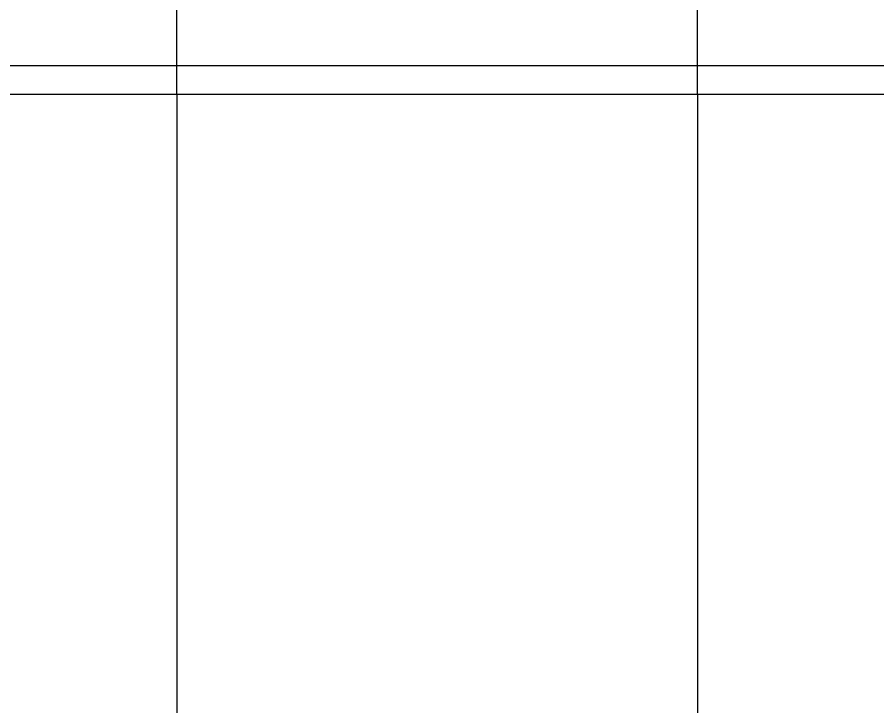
# Model space of a CAD drawing. Header units: millimetres. Extents: x -67280 to 67280, y -47520 to 47520.
# Drawn here: x 45850 to 47336, y 38708 to 39898 of the extents above; entities that cross this region are included whole.
import ezdxf

# ---------------------------------------------------------------- set-up
doc = ezdxf.new("R2010")
doc.units = ezdxf.units.MM
doc.layers.get('0').update_dxf_attribs({"lineweight": 35})
doc.layers.add('尺寸线层', color=4, linetype='Continuous', lineweight=18)
doc.styles.add('标准', font='', dxfattribs={"width": 0.667})
doc.styles.get('标准').set_extended_font_data('宋体')
doc.dimstyles.new('标准', dxfattribs={"dimscale": 160, "dimtxt": 2, "dimasz": 1, "dimexe": 1, "dimexo": 0, "dimgap": 1, "dimtad": 1, "dimdec": 1, "dimdsep": 46, "dimtxsty": '标准', "dimblk": '_CAXARROW', "dimcen": 0, "dimdle": 2, "dimaunit": 1, "dimadec": 0, "dimazin": 2, "dimtfac": 0.707107, "dimtdec": 3, "dimtmove": 0, "dimatfit": 3, "dimfxl": 0, "dimfrac": 2, "dimtolj": 1, "dimarcsym": 0})

# ---------------------------------------------------------------- blocks, each defined once
blk = doc.blocks.new('*X137')
at = {"layer": '尺寸线层', "linetype": 'Continuous', "lineweight": 18}
for points in [[(46125.9, 40726.5), (46285.9, 40746.5), (46285.9, 40706.5)], [(47025.9, 40726.5), (46865.9, 40746.5), (46865.9, 40706.5)]]:
    blk.add_hatch(color=0, dxfattribs=at).paths.add_polyline_path(points, flags=0)
at = {"layer": '尺寸线层', "color": 0}
for p, q in [((46125.9, 39764.1), (46125.9, 40886.5)), ((47025.9, 39764.1), (47025.9, 40886.5))]:
    blk.add_line(p, q, dxfattribs=at)
at = {"layer": '尺寸线层', "color": 0, "linetype": 'Continuous', "lineweight": 18}
blk.add_line((46125.9, 40726.5), (47025.9, 40726.5), dxfattribs=at)
at = {"layer": '尺寸线层', "color": 0, "insert": (46575.9, 41046.5), "char_height": 320, "width": 914.472, "attachment_point": 5, "line_spacing_factor": 1.15057, "style": '标准'}
blk.add_mtext('\\T1.1;900', dxfattribs=at)
blk = doc.blocks.new('_CAXARROW')
blk.add_hatch(color=0).paths.add_polyline_path([(0, 0), (-1, 0.125), (-1, -0.125)], flags=0)

msp = doc.modelspace()

# ---------------------------------------------------------------- linework, layer by layer
at = {"layer": '尺寸线层'}
for p, q in [((38840.944, 39814.126), (51465.944, 39814.126)), ((51465.944, 39764.126), (42685.944, 39764.126)), ((46125.944, 39764.126), (46125.944, 28564.126)), ((47025.944, 39764.126), (47025.944, 28564.126))]:
    msp.add_line(p, q, dxfattribs=at)

# ---------------------------------------------------------------- dimensions: what is measured, and where the dimension line sits
dim = msp.add_linear_dim(base=(47025.944, 40726.524), p1=(46125.944, 39764.126), p2=(47025.944, 39764.126), dimstyle='标准', override={"dimsah": 1, "dimtfill": 1, "dimtzin": 8}, dxfattribs=at)
dim.commit()
dim.dimension.update_dxf_attribs({"geometry": '*X137', "text_midpoint": (46575.944, 40726.524)})

doc.saveas('drawing.dxf')
